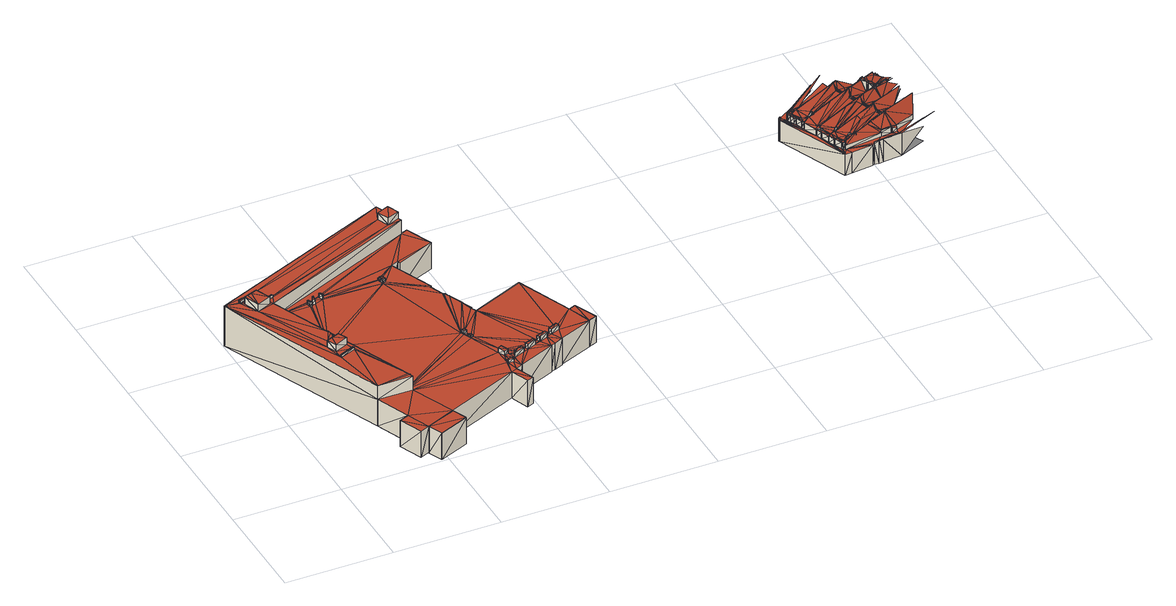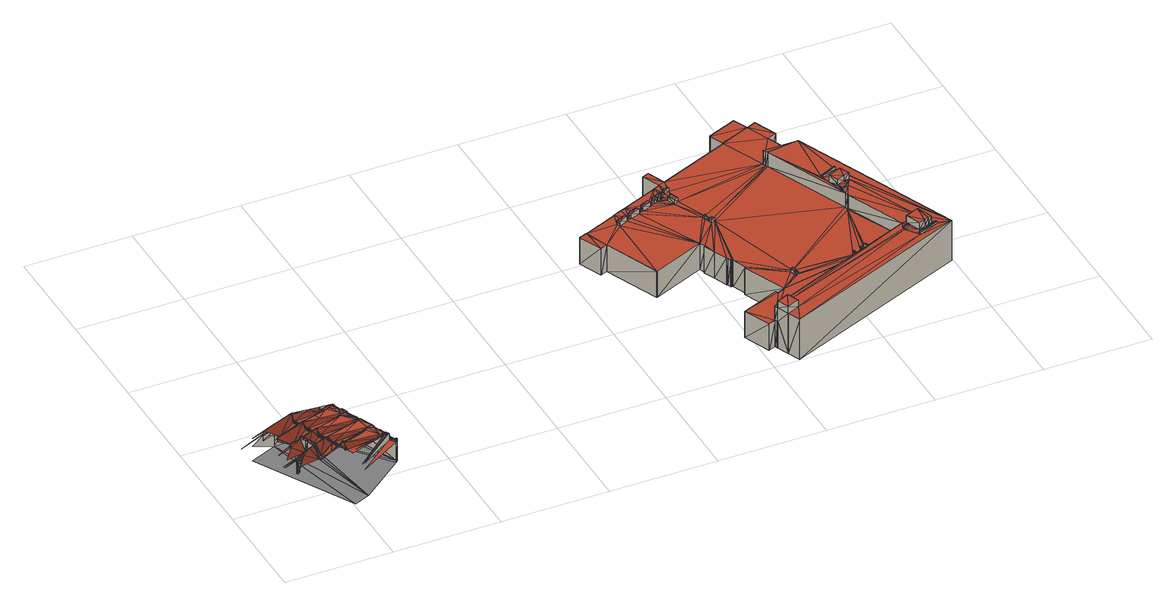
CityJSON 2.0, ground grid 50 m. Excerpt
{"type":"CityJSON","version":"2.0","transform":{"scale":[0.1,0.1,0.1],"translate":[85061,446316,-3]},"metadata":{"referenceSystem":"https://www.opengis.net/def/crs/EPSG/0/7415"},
"CityObjects":{
"building1":{"type":"Building","attributes":{"oorspronkelijk_bouwjaar":1955,"status":"Pand in gebruik","geconstateerd":false,"h_maaiveld":-2.12,"dak_type":"multiple horizontal","pw_datum":"2013-12-01","pw_actueel":"yes","pw_bron":"ahn3","reconstructie_methode":"tudelft3d-geoflow","versie_methode":"v21.03.1","kas_warenhuis":false,"ondergronds_type":"above ground","lod11_replace":false,"reconstruction_skipped":false},"geometry":[{"type":"Solid","lod":"2.2","boundaries":[[[[0,1,2]],[[3,2,4]],[[5,6,7]],[[8,9,10]],[[6,11,7]],[[3,4,12]],[[9,2,3]],[[9,3,13]],[[0,2,9]],[[14,15,10]],[[9,16,10]],[[15,8,10]],[[10,17,14]],[[8,0,9]],[[18,15,19]],[[8,15,18]],[[20,21,22]],[[23,24,5]],[[25,26,27]],[[7,23,5]],[[7,22,23]],[[5,28,6]],[[25,27,29]],[[30,31,32]],[[31,33,32]],[[34,35,36]],[[37,38,27]],[[22,29,20]],[[22,7,29]],[[29,39,20]],[[27,38,39]],[[29,27,39]],[[38,31,18]],[[39,38,18]],[[32,40,41]],[[32,41,36]],[[34,36,42]],[[35,32,36]],[[30,32,35]],[[18,31,30]],[[18,30,43]],[[43,44,45]],[[18,43,46]],[[47,46,48]],[[49,50,51]],[[52,50,49]],[[43,30,44]],[[50,46,53]],[[50,53,54]],[[55,50,56]],[[57,58,55]],[[52,59,60]],[[58,61,62]],[[55,58,51]],[[58,62,51]],[[51,50,55]],[[63,64,48]],[[46,50,52]],[[48,65,47]],[[52,49,66]],[[63,52,60]],[[46,52,63]],[[46,63,48]],[[67,46,47]],[[68,67,69]],[[18,46,67]],[[67,47,69]],[[18,67,8]],[[70,0,71]],[[71,0,8]],[[71,8,72]],[[72,8,67]],[[72,67,73]],[[73,67,68]],[[73,68,74]],[[74,68,69]],[[74,69,75]],[[75,69,47]],[[75,47,76]],[[76,47,65]],[[76,65,77]],[[77,65,48]],[[78,59,79]],[[79,59,52]],[[79,52,80]],[[80,52,66]],[[81,49,82]],[[82,49,51]],[[83,62,84]],[[84,62,61]],[[85,56,86]],[[86,56,50]],[[86,50,87]],[[87,50,54]],[[88,40,89]],[[89,40,32]],[[89,32,90]],[[90,32,33]],[[91,5,92]],[[92,5,24]],[[93,19,94]],[[94,19,15]],[[94,15,95]],[[95,15,14]],[[95,14,96]],[[96,14,17]],[[96,17,97]],[[97,17,10]],[[97,10,98]],[[98,10,16]],[[98,16,99]],[[99,16,9]],[[99,9,100]],[[100,9,13]],[[100,13,101]],[[101,13,3]],[[101,3,102]],[[102,3,12]],[[102,12,103]],[[103,12,4]],[[103,4,104]],[[104,4,2]],[[104,2,105]],[[105,2,1]],[[105,1,70]],[[70,1,0]],[[106,107,108]],[[109,106,108]],[[80,66,81]],[[81,66,49]],[[82,51,83]],[[83,51,62]],[[110,58,111]],[[111,58,57]],[[112,113,114]],[[115,112,114]],[[116,7,117]],[[117,7,11]],[[118,18,19]],[[93,118,19]],[[119,21,120]],[[120,21,20]],[[121,6,122]],[[122,6,28]],[[123,29,116]],[[116,29,7]],[[124,125,126]],[[127,124,126]],[[128,129,130]],[[130,129,131]],[[131,129,132]],[[133,60,78]],[[78,60,59]],[[134,135,136]],[[136,135,137]],[[138,139,140]],[[141,138,140]],[[109,108,135]],[[134,109,135]],[[142,45,143]],[[143,45,44]],[[144,145,146]],[[146,145,147]],[[146,147,148]],[[148,147,149]],[[150,151,152]],[[152,151,153]],[[154,155,112]],[[112,155,113]],[[156,157,154]],[[158,156,154]],[[154,157,155]],[[159,160,161]],[[161,160,162]],[[163,164,165]],[[166,163,165]],[[120,20,167]],[[167,20,39]],[[168,22,119]],[[119,22,21]],[[92,24,169]],[[169,24,23]],[[170,171,172]],[[22,169,23]],[[168,171,169]],[[172,171,168]],[[168,169,22]],[[173,174,171]],[[171,174,169]],[[175,176,157]],[[156,175,157]],[[177,63,133]],[[133,63,60]],[[178,64,177]],[[177,64,63]],[[179,180,181]],[[181,180,182]],[[183,184,179]],[[185,183,179]],[[179,184,180]],[[186,187,188]],[[189,186,188]],[[190,191,192]],[[193,190,192]],[[194,195,196]],[[196,195,197]],[[197,195,198]],[[199,200,201]],[[202,199,201]],[[203,204,205]],[[206,203,205]],[[148,149,207]],[[207,149,208]],[[207,208,209]],[[210,207,209]],[[172,168,211]],[[212,172,211]],[[213,214,170]],[[170,214,171]],[[212,211,214]],[[213,212,214]],[[215,216,217]],[[217,216,218]],[[206,205,219]],[[220,206,219]],[[221,222,203]],[[203,222,204]],[[87,54,223]],[[223,54,53]],[[167,39,118]],[[224,167,118]],[[118,39,18]],[[141,140,186]],[[186,140,187]],[[225,226,144]],[[144,226,145]],[[84,61,110]],[[110,61,58]],[[227,43,142]],[[142,43,45]],[[122,28,91]],[[91,28,5]],[[117,11,121]],[[121,11,6]],[[228,229,230]],[[231,228,230]],[[231,230,232]],[[232,230,233]],[[234,46,227]],[[227,46,43]],[[223,53,234]],[[234,53,46]],[[235,236,237]],[[238,235,237]],[[115,114,239]],[[240,115,239]],[[158,154,195]],[[194,158,195]],[[240,239,198]],[[195,240,198]],[[152,153,173]],[[173,153,174]],[[241,242,243]],[[243,242,244]],[[224,118,245]],[[245,118,246]],[[245,246,247]],[[247,246,248]],[[232,233,249]],[[249,233,250]],[[127,126,132]],[[129,127,132]],[[185,179,251]],[[251,179,252]],[[253,254,255]],[[256,253,255]],[[257,55,85]],[[85,55,56]],[[111,57,257]],[[257,57,55]],[[77,48,178]],[[178,48,64]],[[258,259,260]],[[260,259,261]],[[262,263,264]],[[264,263,265]],[[143,44,266]],[[266,44,30]],[[267,31,268]],[[268,31,38]],[[90,33,267]],[[267,33,31]],[[269,41,88]],[[88,41,40]],[[217,218,241]],[[241,218,242]],[[243,244,270]],[[270,244,271]],[[272,273,216]],[[215,272,216]],[[274,275,272]],[[272,275,273]],[[270,271,275]],[[274,270,275]],[[276,34,277]],[[277,34,42]],[[161,162,278]],[[278,162,279]],[[277,42,280]],[[280,42,36]],[[238,237,281]],[[281,237,282]],[[283,284,285]],[[286,283,285]],[[281,282,283]],[[283,282,284]],[[287,288,289]],[[289,288,290]],[[291,292,293]],[[293,292,294]],[[260,261,295]],[[295,261,296]],[[297,298,259]],[[258,297,259]],[[295,296,297]],[[297,296,298]],[[299,37,300]],[[300,37,27]],[[268,38,299]],[[299,38,37]],[[300,27,301]],[[301,27,26]],[[301,26,302]],[[302,26,25]],[[302,25,123]],[[123,25,29]],[[303,304,150]],[[150,304,151]],[[256,255,305]],[[306,256,305]],[[306,305,307]],[[307,305,308]],[[307,308,253]],[[253,308,254]],[[220,219,221]],[[221,219,222]],[[210,209,226]],[[225,210,226]],[[309,310,311]],[[311,310,312]],[[313,314,315]],[[315,314,316]],[[311,312,314]],[[313,311,314]],[[317,318,199]],[[199,318,200]],[[319,320,163]],[[163,320,164]],[[278,279,287]],[[287,279,288]],[[289,290,160]],[[159,289,160]],[[196,197,176]],[[175,196,176]],[[321,322,319]],[[319,322,320]],[[166,165,322]],[[321,166,322]],[[266,30,323]],[[323,30,35]],[[323,35,276]],[[276,35,34]],[[293,294,324]],[[324,294,325]],[[324,325,303]],[[303,325,304]],[[286,285,236]],[[235,286,236]],[[280,36,269]],[[269,36,41]],[[247,248,291]],[[291,248,292]],[[315,316,309]],[[309,316,310]],[[249,250,229]],[[228,249,229]],[[264,265,326]],[[327,264,326]],[[328,329,262]],[[262,329,263]],[[327,326,329]],[[328,327,329]],[[181,182,124]],[[124,182,125]],[[251,252,129]],[[128,251,129]],[[330,331,318]],[[317,330,318]],[[332,333,331]],[[330,332,331]],[[334,335,333]],[[332,334,333]],[[336,337,335]],[[334,336,335]],[[338,339,336]],[[336,339,337]],[[202,201,339]],[[338,202,339]],[[189,188,139]],[[138,189,139]],[[136,137,340]],[[340,137,341]],[[340,341,342]],[[342,341,343]],[[342,343,107]],[[106,342,107]],[[130,131,344]],[[345,130,344]],[[345,344,183]],[[183,344,184]],[[193,192,346]],[[347,193,346]],[[347,346,348]],[[348,346,349]],[[348,349,190]],[[190,349,191]],[[241,243,217]],[[274,243,270]],[[274,217,243]],[[272,215,274]],[[215,217,274]],[[278,287,289]],[[161,278,159]],[[159,278,289]],[[166,321,319]],[[163,166,319]],[[158,194,156]],[[175,194,196]],[[175,156,194]],[[207,210,148]],[[148,210,146]],[[146,210,225]],[[146,225,144]],[[212,213,172]],[[172,213,170]],[[220,221,203]],[[206,220,203]],[[240,195,154]],[[115,240,112]],[[112,240,154]],[[281,283,286]],[[238,286,235]],[[238,281,286]],[[295,297,258]],[[260,295,258]],[[129,252,127]],[[181,252,179]],[[181,124,252]],[[124,127,252]],[[306,307,256]],[[256,307,253]],[[189,138,186]],[[186,138,141]],[[315,309,313]],[[313,309,311]],[[334,332,317]],[[334,317,199]],[[317,332,330]],[[199,202,338]],[[338,336,334]],[[199,338,334]],[[249,228,232]],[[232,228,231]],[[327,328,264]],[[264,328,262]],[[345,183,130]],[[130,185,251]],[[130,183,185]],[[130,251,128]],[[209,114,150]],[[113,324,114]],[[261,188,187]],[[247,224,245]],[[171,214,173]],[[214,152,173]],[[120,167,188]],[[120,211,168]],[[120,168,119]],[[167,197,209]],[[224,349,346]],[[324,150,114]],[[293,224,247]],[[291,293,247]],[[150,324,303]],[[324,155,157]],[[349,224,293]],[[324,157,293]],[[224,346,167]],[[192,191,176]],[[346,192,167]],[[188,167,139]],[[120,188,211]],[[187,145,261]],[[211,188,261]],[[140,209,208]],[[139,167,140]],[[157,176,191]],[[324,113,155]],[[157,191,349]],[[293,157,349]],[[192,176,197]],[[197,239,114]],[[192,197,167]],[[198,239,197]],[[226,209,152]],[[152,209,150]],[[140,147,187]],[[296,226,298]],[[147,145,187]],[[298,152,259]],[[197,114,209]],[[167,209,140]],[[140,208,149]],[[140,149,147]],[[211,261,214]],[[259,152,214]],[[261,259,214]],[[298,226,152]],[[145,226,296]],[[145,296,261]],[[109,342,106]],[[134,340,109]],[[109,340,342]],[[136,340,134]],[[304,153,151]],[[72,75,233]],[[230,72,233]],[[250,75,77]],[[292,248,246]],[[97,99,71]],[[246,118,94]],[[94,118,93]],[[97,94,95]],[[95,96,97]],[[97,98,99]],[[104,70,99]],[[99,100,101]],[[104,99,101]],[[101,102,103]],[[104,101,103]],[[70,71,99]],[[71,94,97]],[[70,104,105]],[[246,72,230]],[[246,94,71]],[[246,71,72]],[[77,75,76]],[[73,74,72]],[[216,200,218]],[[74,75,72]],[[79,133,78]],[[87,223,86]],[[320,288,79]],[[86,164,81]],[[82,86,81]],[[257,82,110]],[[257,86,82]],[[82,83,110]],[[83,84,110]],[[257,110,111]],[[85,86,257]],[[86,165,164]],[[162,160,275]],[[223,234,165]],[[254,266,255]],[[312,305,314]],[[314,305,292]],[[143,266,227]],[[143,227,142]],[[266,323,255]],[[323,89,255]],[[280,276,277]],[[269,89,280]],[[323,276,280]],[[88,89,269]],[[267,255,89]],[[267,89,90]],[[255,294,305]],[[89,323,280]],[[344,267,268]],[[344,268,300]],[[268,299,300]],[[184,300,302]],[[300,301,302]],[[126,344,132]],[[343,282,237]],[[92,169,91]],[[116,121,174]],[[174,122,91]],[[117,121,116]],[[329,153,304]],[[174,121,122]],[[169,174,91]],[[285,123,236]],[[123,116,174]],[[153,329,326]],[[325,294,255]],[[153,326,265]],[[153,265,108]],[[263,304,341]],[[304,263,329]],[[314,219,205]],[[200,77,218]],[[335,337,204]],[[333,335,331]],[[316,314,205]],[[244,242,271]],[[316,205,273]],[[339,201,337]],[[178,218,77]],[[318,77,200]],[[204,222,318]],[[153,108,107]],[[107,174,153]],[[265,263,135]],[[284,282,344]],[[137,135,263]],[[341,137,263]],[[265,135,108]],[[123,180,184]],[[285,284,125]],[[343,341,282]],[[182,180,123]],[[125,182,123]],[[123,184,302]],[[184,344,300]],[[125,284,126]],[[344,304,325]],[[132,344,131]],[[285,125,123]],[[174,236,123]],[[126,284,344]],[[282,341,304]],[[344,282,304]],[[237,236,107]],[[343,237,107]],[[236,174,107]],[[201,216,205]],[[246,230,219]],[[229,250,318]],[[331,204,318]],[[250,77,318]],[[233,75,250]],[[322,234,290]],[[201,200,216]],[[279,242,177]],[[242,218,177]],[[218,178,177]],[[160,316,273]],[[133,288,177]],[[310,316,234]],[[162,275,271]],[[266,254,227]],[[222,229,318]],[[201,205,337]],[[292,246,219]],[[308,305,312]],[[234,254,310]],[[308,312,310]],[[344,255,267]],[[305,294,292]],[[234,227,254]],[[325,255,344]],[[310,254,308]],[[234,316,160]],[[234,322,165]],[[164,320,79]],[[223,165,86]],[[164,79,80]],[[81,164,80]],[[162,271,242]],[[322,290,288]],[[160,273,275]],[[234,160,290]],[[177,288,279]],[[288,133,79]],[[322,288,320]],[[242,279,162]],[[204,331,335]],[[230,229,222]],[[205,204,337]],[[230,222,219]],[[292,219,314]],[[273,205,216]],[[347,348,193]],[[193,348,190]]]],"semantics":{"surfaces":[{"type":"GroundSurface"},{"type":"WallSurface"},{"type":"RoofSurface"}],"values":[[0,0,0,0,0,0,0,0,0,0,0,0,0,0,0,0,0,0,0,0,0,0,0,0,0,0,0,0,0,0,0,0,0,0,0,0,0,0,0,0,0,0,0,0,0,0,0,0,0,0,0,0,0,0,0,0,0,0,0,0,0,0,0,0,0,0,0,0,1,1,1,1,1,1,1,1,1,1,1,1,1,1,1,1,1,1,1,1,1,1,1,1,1,1,1,1,1,1,1,1,1,1,1,1,1,1,1,1,1,1,1,1,1,1,1,1,1,1,1,1,1,1,1,1,1,1,1,1,1,1,1,1,1,1,1,1,1,1,1,1,1,1,1,1,1,1,1,1,1,1,1,1,1,1,1,1,1,1,1,1,1,1,1,1,1,1,1,1,1,1,1,1,1,1,1,1,1,1,1,1,1,1,1,1,1,1,1,1,1,1,1,1,1,1,1,1,1,1,1,1,1,1,1,1,1,1,1,1,1,1,1,1,1,1,1,1,1,1,1,1,1,1,1,1,1,1,1,1,1,1,1,1,1,1,1,1,1,1,1,1,1,1,1,1,1,1,1,1,1,1,1,1,1,1,1,1,1,1,1,1,1,1,1,1,1,1,1,1,1,1,1,1,1,1,1,1,1,1,1,1,1,1,1,1,1,1,1,1,1,1,1,1,1,1,1,1,1,1,1,1,1,1,1,1,1,1,1,1,1,1,1,1,1,1,1,1,1,1,1,1,1,1,1,1,1,1,1,1,1,1,1,1,1,1,1,1,1,1,1,1,1,1,1,1,1,1,1,1,1,1,1,1,1,1,1,1,1,1,1,1,1,1,1,1,1,1,1,1,1,1,1,1,1,1,1,1,1,1,1,1,1,1,1,1,1,1,1,1,1,1,1,1,1,1,1,1,1,1,1,1,1,1,1,1,1,1,1,1,1,1,1,1,1,1,1,1,1,1,1,1,1,1,1,1,1,1,2,2,2,2,2,2,2,2,2,2,2,2,2,2,2,2,2,2,2,2,2,2,2,2,2,2,2,2,2,2,2,2,2,2,2,2,2,2,2,2,2,2,2,2,2,2,2,2,2,2,2,2,2,2,2,2,2,2,2,2,2,2,2,2,2,2,2,2,2,2,2,2,2,2,2,2,2,2,2,2,2,2,2,2,2,2,2,2,2,2,2,2,2,2,2,2,2,2,2,2,2,2,2,2,2,2,2,2,2,2,2,2,2,2,2,2,2,2,2,2,2,2,2,2,2,2,2,2,2,2,2,2,2,2,2,2,2,2,2,2,2,2,2,2,2,2,2,2,2,2,2,2,2,2,2,2,2,2,2,2,2,2,2,2,2,2,2,2,2,2,2,2,2,2,2,2,2,2,2,2,2,2,2,2,2,2,2,2,2,2,2,2,2,2,2,2,2,2,2,2,2,2,2,2,2,2,2,2,2,2,2,2,2,2,2,2,2,2,2,2,2,2,2,2,2,2,2,2,2,2,2,2,2,2,2,2,2,2,2,2,2,2,2,2,2,2,2,2,2,2,2,2,2,2,2,2,2,2,2,2,2,2,2,2,2,2,2,2,2,2]]}}]},
"building2":{"type":"Building","attributes":{"oorspronkelijk_bouwjaar":1966,"status":"Pand in gebruik","geconstateerd":false,"h_maaiveld":-0.919,"dak_type":"slanted","pw_datum":"2013-12-01","pw_actueel":"yes","pw_bron":"ahn3","reconstructie_methode":"tudelft3d-geoflow","versie_methode":"v21.03.1","kas_warenhuis":false,"ondergronds_type":"above ground","lod11_replace":false,"reconstruction_skipped":false},"geometry":[{"type":"MultiSurface","lod":"2.2","boundaries":[[[350,351,352]],[[350,352,353]],[[354,351,350]],[[351,355,352]],[[353,352,356]],[[354,357,351]],[[354,350,358]],[[352,355,356]],[[359,355,351]],[[357,359,351]],[[357,354,358]],[[359,357,355]],[[357,358,355]],[[358,350,360]],[[350,353,361]],[[358,360,355]],[[360,350,362]],[[362,350,363]],[[363,350,364]],[[365,364,350]],[[366,365,350]],[[367,366,350]],[[368,367,350]],[[369,360,362]],[[370,369,362]],[[361,353,371]],[[372,370,362]],[[363,372,362]],[[373,370,372]],[[361,368,350]],[[372,363,374]],[[369,370,375]],[[374,363,364]],[[370,373,376]],[[374,364,377]],[[377,364,365]],[[377,378,374]],[[377,365,379]],[[373,372,380]],[[376,375,370]],[[378,377,379]],[[372,374,380]],[[375,381,369]],[[365,382,379]],[[378,379,383]],[[366,382,365]],[[380,374,378]],[[376,373,384]],[[385,386,367]],[[367,386,366]],[[387,366,388]],[[388,386,385]],[[387,383,366]],[[388,366,386]],[[383,379,382]],[[387,388,389]],[[389,383,387]],[[366,383,382]],[[384,373,380]],[[376,381,375]],[[390,385,367]],[[391,381,376]],[[388,392,389]],[[371,353,393]],[[394,378,383]],[[389,395,383]],[[396,391,376]],[[390,367,368]],[[397,385,390]],[[394,380,378]],[[381,391,396]],[[398,376,384]],[[392,395,389]],[[398,396,376]],[[395,394,383]],[[384,380,399]],[[400,368,361]],[[390,368,401]],[[401,368,402]],[[400,402,368]],[[392,394,395]],[[401,402,403]],[[399,380,394]],[[398,404,396]],[[403,402,400]],[[399,394,392]],[[405,400,361]],[[403,406,401]],[[407,398,384]],[[408,385,397]],[[403,400,406]],[[406,400,409]],[[404,398,407]],[[405,409,400]],[[361,410,405]],[[411,388,385]],[[397,390,412]],[[390,401,412]],[[406,409,413]],[[414,407,384]],[[412,401,406]],[[409,405,415]],[[413,409,415]],[[416,413,405]],[[411,392,388]],[[361,417,410]],[[416,405,418]],[[419,413,416]],[[405,413,415]],[[416,418,419]],[[420,414,384]],[[418,405,410]],[[421,384,399]],[[361,371,422]],[[423,397,412]],[[424,417,361]],[[392,425,399]],[[426,418,410]],[[414,427,407]],[[428,406,413]],[[423,429,397]],[[426,410,430]],[[431,418,426]],[[429,408,397]],[[427,432,407]],[[411,385,408]],[[384,421,420]],[[417,430,410]],[[419,428,413]],[[428,412,406]],[[418,433,419]],[[434,424,361]],[[426,430,435]],[[414,436,427]],[[414,420,437]],[[437,436,414]],[[427,436,438]],[[431,433,418]],[[420,439,436]],[[437,420,436]],[[435,430,417]],[[427,438,432]],[[438,436,432]],[[440,435,441]],[[424,435,417]],[[431,426,442]],[[423,412,428]],[[441,435,424]],[[433,428,419]],[[426,435,442]],[[439,420,421]],[[436,439,421]],[[434,361,422]],[[425,421,399]],[[392,411,425]],[[433,423,428]],[[436,421,432]],[[441,443,440]],[[444,433,431]],[[445,441,424]],[[423,446,429]],[[440,447,435]],[[407,448,404]],[[429,449,408]],[[444,431,442]],[[422,371,393]],[[450,429,446]],[[429,450,449]],[[445,424,451]],[[443,441,445]],[[451,424,434]],[[443,452,440]],[[449,453,408]],[[435,447,442]],[[408,453,454]],[[446,455,450]],[[449,450,453]],[[453,450,455]],[[356,456,353]],[[452,447,440]],[[445,451,457]],[[457,451,434]],[[458,408,454]],[[443,445,459]],[[459,445,457]],[[407,432,448]],[[460,423,433]],[[461,443,459]],[[444,442,447]],[[461,462,443]],[[455,446,454]],[[454,453,455]],[[459,457,462]],[[452,444,447]],[[462,452,443]],[[461,459,462]],[[446,458,454]],[[463,425,411]],[[464,433,444]],[[465,432,421]],[[466,452,462]],[[467,468,462]],[[462,468,466]],[[469,393,470]],[[423,471,446]],[[452,466,472]],[[422,393,469]],[[464,473,433]],[[466,468,472]],[[473,460,433]],[[474,444,452]],[[425,475,421]],[[476,423,460]],[[432,465,477]],[[478,432,477]],[[425,463,479]],[[480,408,458]],[[481,432,478]],[[474,452,472]],[[464,444,474]],[[463,411,482]],[[483,473,464]],[[446,484,458]],[[448,432,481]],[[485,483,464]],[[473,483,460]],[[460,483,485]],[[486,423,476]],[[471,423,486]],[[393,353,456]],[[487,475,425]],[[488,474,472]],[[489,485,464]],[[490,478,477]],[[487,425,479]],[[491,460,485]],[[462,457,492]],[[478,490,481]],[[463,482,479]],[[492,467,462]],[[411,493,482]],[[355,360,494]],[[467,495,468]],[[496,476,460]],[[484,497,458]],[[495,472,468]],[[476,498,486]],[[497,480,458]],[[491,485,489]],[[496,460,491]],[[499,471,486]],[[500,464,474]],[[369,501,360]],[[476,496,498]],[[487,502,475]],[[498,491,486]],[[502,503,475]],[[499,486,491]],[[489,464,504]],[[487,479,503]],[[502,487,503]],[[503,479,505]],[[505,479,506]],[[503,505,507]],[[507,505,506]],[[496,491,498]],[[482,506,479]],[[507,506,482]],[[488,472,495]],[[474,488,508]],[[369,381,501]],[[509,434,422]],[[493,510,482]],[[469,470,509]],[[470,393,511]],[[422,469,509]],[[512,411,408]],[[513,497,484]],[[491,489,504]],[[497,513,480]],[[500,474,508]],[[396,514,381]],[[492,495,467]],[[396,404,514]],[[495,508,488]],[[515,500,508]],[[512,493,411]],[[457,434,516]],[[515,508,495]],[[446,471,517]],[[517,484,446]],[[518,519,515]],[[518,515,495]],[[448,520,404]],[[504,464,521]],[[521,464,500]],[[518,522,519]],[[523,518,495]],[[465,421,524]],[[492,525,495]],[[509,470,511]],[[526,434,509]],[[523,522,518]],[[524,421,475]],[[527,523,495]],[[511,393,456]],[[528,527,495]],[[525,528,495]],[[465,529,477]],[[477,529,490]],[[500,515,530]],[[457,516,492]],[[522,523,527]],[[531,434,526]],[[490,529,481]],[[528,525,527]],[[481,529,448]],[[471,499,532]],[[530,515,519]],[[356,533,456]],[[534,408,480]],[[532,499,491]],[[475,503,535]],[[503,507,535]],[[482,536,507]],[[510,536,482]],[[525,492,537]],[[493,538,510]],[[484,539,513]],[[513,539,480]],[[491,504,540]],[[531,541,434]],[[527,542,522]],[[527,525,542]],[[530,521,500]],[[509,511,526]],[[526,511,456]],[[534,512,408]],[[516,434,541]],[[525,537,542]],[[543,531,526]],[[522,544,519]],[[493,512,538]],[[517,471,532]],[[543,526,545]],[[546,526,456]],[[516,537,492]],[[547,531,543]],[[545,547,543]],[[545,526,546]],[[539,484,517]],[[504,521,548]],[[465,524,529]],[[529,549,448]],[[545,546,550]],[[551,542,537]],[[552,545,550]],[[544,530,519]],[[553,524,475]],[[554,547,545]],[[475,535,553]],[[535,507,536]],[[550,546,555]],[[554,545,552]],[[552,550,556]],[[538,536,510]],[[532,491,557]],[[533,546,456]],[[558,551,537]],[[522,542,559]],[[560,552,556]],[[550,555,556]],[[560,554,552]],[[539,561,480]],[[557,491,540]],[[534,480,561]],[[560,556,555]],[[554,560,555]],[[540,504,548]],[[516,562,537]],[[562,558,537]],[[533,555,546]],[[521,530,563]],[[547,564,531]],[[551,565,542]],[[516,566,562]],[[559,544,522]],[[567,558,562]],[[554,568,547]],[[569,551,558]],[[541,531,564]],[[570,538,512]],[[517,532,571]],[[554,555,572]],[[534,570,512]],[[566,516,573]],[[574,516,541]],[[539,517,571]],[[573,562,566]],[[567,562,573]],[[530,544,563]],[[558,567,575]],[[521,576,548]],[[577,521,563]],[[578,565,551]],[[578,551,579]],[[579,551,569]],[[524,580,529]],[[576,521,577]],[[581,529,580]],[[542,565,559]],[[553,582,524]],[[583,581,580]],[[580,524,584]],[[572,555,533]],[[585,586,535]],[[585,535,538]],[[538,535,536]],[[553,535,586]],[[587,586,585]],[[585,588,587]],[[588,585,538]],[[583,580,589]],[[586,590,553]],[[587,588,591]],[[588,538,592]],[[582,593,524]],[[587,594,586]],[[591,588,592]],[[587,591,594]],[[582,553,593]],[[593,584,524]],[[594,590,586]],[[568,564,547]],[[573,516,574]],[[595,574,541]],[[596,532,557]],[[597,561,539]],[[569,558,575]],[[597,598,561]],[[591,592,599]],[[575,567,573]],[[600,571,532]],[[596,600,532]],[[590,593,553]],[[594,591,599]],[[601,597,539]],[[594,602,590]],[[603,598,597]],[[599,592,602]],[[570,592,538]],[[599,602,594]],[[601,604,597]],[[597,604,603]],[[601,539,605]],[[606,601,605]],[[603,607,598]],[[534,561,598]],[[570,602,592]],[[539,571,605]],[[601,606,604]],[[595,541,564]],[[604,607,603]],[[608,557,609]],[[548,557,540]],[[607,610,598]],[[608,611,557]],[[609,557,548]],[[611,596,557]],[[612,611,608]],[[534,598,610]],[[600,613,571]],[[554,614,568]],[[604,615,607]],[[613,600,596]],[[606,605,616]],[[607,615,610]],[[617,608,609]],[[618,605,571]],[[606,616,604]],[[617,612,608]],[[614,554,572]],[[604,616,615]],[[609,548,619]],[[618,610,615]],[[620,596,611]],[[616,605,618]],[[570,621,602]],[[612,622,611]],[[617,609,619]],[[616,618,615]],[[565,578,579]],[[617,622,612]],[[569,623,579]],[[622,620,611]],[[602,624,590]],[[576,619,548]],[[625,570,534]],[[623,569,626]],[[627,544,628]],[[573,574,595]],[[534,621,625]],[[621,570,625]],[[627,629,544]],[[626,569,575]],[[630,573,595]],[[617,619,631]],[[628,544,559]],[[563,544,629]],[[632,573,630]],[[575,573,632]],[[593,590,624]],[[631,622,617]],[[628,633,627]],[[634,577,563]],[[602,621,635]],[[571,613,636]],[[626,575,632]],[[637,630,595]],[[613,596,636]],[[622,631,620]],[[633,629,627]],[[630,637,632]],[[579,638,565]],[[623,638,579]],[[534,610,639]],[[619,576,640]],[[565,641,559]],[[631,619,640]],[[577,634,576]],[[620,631,640]],[[632,637,642]],[[636,618,571]],[[637,595,643]],[[644,634,563]],[[628,559,641]],[[620,636,596]],[[644,563,629]],[[645,633,628]],[[642,637,643]],[[534,639,621]],[[633,646,629]],[[641,565,638]],[[645,628,641]],[[646,644,629]],[[645,647,633]],[[647,646,633]],[[645,641,647]],[[646,638,644]],[[647,641,638]],[[647,638,646]],[[639,635,621]],[[643,595,564]],[[648,623,626]],[[626,632,648]],[[632,642,648]],[[642,643,649]],[[650,572,533]],[[651,643,564]],[[649,643,651]],[[642,649,648]],[[652,610,618]],[[653,602,635]],[[654,651,564]],[[655,624,602]],[[649,651,654]],[[639,610,656]],[[648,649,654]],[[618,636,652]],[[593,624,657]],[[620,658,636]],[[659,620,640]],[[635,639,660]],[[576,659,640]],[[623,661,638]],[[662,634,644]],[[663,644,638]],[[653,655,602]],[[652,656,610]],[[623,648,664]],[[665,653,635]],[[666,665,635]],[[635,667,666]],[[667,635,660]],[[668,624,655]],[[660,639,656]],[[634,669,576]],[[657,624,668]],[[636,670,652]],[[671,658,620]],[[636,672,670]],[[636,658,672]],[[673,654,564]],[[671,620,659]],[[648,654,673]],[[662,644,674]],[[674,644,663]],[[661,663,638]],[[568,614,675]],[[676,614,572]],[[653,677,668]],[[653,668,655]],[[678,677,653]],[[678,653,665]],[[679,678,665]],[[680,678,679]],[[681,666,667]],[[682,681,667]],[[679,665,683]],[[684,665,666]],[[681,683,666]],[[683,681,682]],[[677,685,668]],[[680,679,683]],[[683,665,684]],[[678,685,677]],[[683,684,666]],[[682,667,686]],[[686,667,660]],[[686,660,656]],[[687,688,652]],[[687,652,689]],[[680,690,678]],[[691,656,652]],[[688,691,652]],[[686,656,688]],[[692,572,650]],[[689,688,687]],[[689,652,693]],[[688,656,691]],[[694,657,668]],[[695,683,682]],[[685,696,668]],[[668,696,694]],[[680,683,690]],[[670,693,652]],[[686,695,682]],[[689,693,670]],[[678,690,685]],[[697,689,670]],[[697,670,672]],[[698,697,672]],[[698,672,699]],[[699,672,658]],[[686,688,700]],[[696,657,694]],[[690,683,701]],[[701,683,695]],[[702,688,689]],[[685,703,696]],[[689,697,704]],[[699,705,698]],[[699,658,705]],[[686,700,695]],[[690,701,685]],[[685,701,703]],[[704,697,698]],[[701,706,703]],[[695,706,701]],[[662,669,634]],[[700,688,702]],[[705,658,707]],[[705,708,698]],[[702,689,704]],[[695,700,706]],[[706,700,709]],[[576,669,659]],[[710,661,623]],[[704,698,708]],[[700,711,709]],[[709,711,712]],[[707,658,671]],[[713,705,707]],[[713,707,714]],[[708,705,713]],[[700,715,711]],[[708,713,704]],[[702,715,700]],[[704,713,716]],[[713,717,716]],[[702,717,715]],[[715,717,718]],[[702,704,719]],[[704,716,719]],[[703,720,696]],[[568,721,564]],[[719,717,702]],[[719,716,717]],[[706,720,703]],[[706,709,722]],[[674,723,662]],[[674,724,723]],[[707,671,725]],[[663,724,674]],[[712,722,709]],[[661,724,663]],[[671,659,726]],[[725,671,727]],[[671,726,727]],[[664,648,673]],[[659,728,726]],[[725,727,728]],[[728,727,726]],[[710,623,664]],[[720,706,722]],[[713,714,729]],[[707,730,714]],[[729,717,713]],[[718,717,731]],[[720,732,696]],[[730,707,725]],[[722,712,733]],[[662,723,734]],[[669,728,659]],[[735,724,661]],[[720,722,736]],[[729,714,737]],[[714,730,737]],[[720,738,739]],[[738,720,736]],[[717,729,731]],[[720,739,732]],[[722,733,736]],[[712,711,740]],[[711,715,740]],[[715,718,741]],[[742,696,732]],[[712,743,733]],[[669,744,728]],[[745,728,744]],[[739,746,747]],[[738,736,739]],[[739,736,746]],[[739,747,732]],[[732,747,746]],[[746,736,733]],[[718,731,748]],[[730,725,749]],[[750,737,751]],[[729,737,752]],[[752,737,750]],[[751,737,730]],[[731,729,752]],[[732,746,753]],[[751,730,750]],[[752,750,731]],[[753,746,733]],[[754,743,712]],[[755,754,712]],[[718,748,756]],[[753,733,757]],[[732,753,758]],[[759,732,758]],[[733,743,757]],[[753,757,760]],[[740,755,712]],[[742,732,759]],[[757,761,760]],[[753,760,762]],[[761,763,760]],[[758,753,764]],[[757,765,761]],[[758,766,759]],[[759,766,767]],[[765,768,761]],[[768,769,761]],[[758,764,766]],[[764,753,762]],[[767,766,770]],[[762,760,763]],[[765,771,768]],[[761,769,763]],[[772,771,765]],[[768,771,769]],[[764,770,766]],[[743,765,757]],[[770,773,767]],[[771,774,769]],[[770,763,775]],[[764,762,770]],[[770,775,776]],[[770,762,763]],[[775,763,776]],[[773,770,776]],[[769,774,763]],[[759,767,777]],[[773,778,767]],[[779,774,771]],[[763,774,776]],[[773,776,774]],[[779,773,774]],[[773,779,778]],[[767,778,780]]],"semantics":{"surfaces":[{"type":"WallSurface"},{"type":"GroundSurface"},{"type":"RoofSurface"}],"values":[0,0,0,0,1,2,0,0,0,2,0,0,0,2,0,2,2,2,2,2,2,2,2,0,0,0,0,0,0,2,0,2,0,2,0,0,2,0,0,0,0,2,2,2,0,2,2,2,0,2,0,0,0,0,0,2,0,0,0,0,0,0,2,1,2,0,2,0,0,2,0,2,0,2,2,0,2,0,0,2,0,0,0,0,0,0,2,2,2,2,0,0,0,2,2,2,0,2,0,2,2,2,0,0,2,2,0,0,0,2,2,0,2,0,0,2,2,0,0,2,2,0,0,2,2,2,2,2,0,2,2,2,0,0,2,0,0,2,0,0,0,2,0,0,0,0,0,0,0,2,0,2,2,2,2,0,2,2,2,0,2,0,2,2,0,0,0,0,0,0,2,2,0,2,2,2,0,0,1,0,0,0,2,0,2,2,2,0,0,2,2,2,2,0,2,0,2,0,2,2,2,0,0,0,2,2,0,2,0,2,2,2,2,2,2,0,2,2,2,2,2,0,2,2,2,0,0,2,2,1,2,0,2,0,0,0,2,0,2,2,2,2,0,2,2,2,0,2,0,0,0,2,0,0,2,2,0,2,2,0,0,0,2,0,0,0,2,0,2,0,2,2,0,0,1,2,2,0,0,0,0,2,0,2,2,0,2,0,2,2,2,0,2,2,2,2,0,2,2,0,0,2,0,2,2,1,2,0,2,2,2,2,0,2,2,0,2,0,2,1,2,2,2,2,2,2,2,0,2,2,2,2,2,2,2,0,0,2,0,2,0,2,2,2,0,0,2,0,2,0,2,2,2,2,0,0,0,2,2,2,2,0,1,2,0,2,2,1,2,2,0,1,2,2,0,2,0,0,2,2,2,1,2,0,0,0,2,0,2,2,2,2,2,0,2,0,0,2,2,2,2,0,2,2,0,2,2,2,2,0,2,0,0,2,1,0,0,0,2,0,2,0,0,2,2,0,2,0,0,2,0,2,0,0,0,2,2,0,2,0,0,2,2,2,2,2,0,0,0,0,2,0,2,2,0,0,0,2,2,2,2,2,2,0,0,0,0,0,2,0,2,0,2,0,0,0,0,2,2,2,2,0,0,0,2,2,0,2,0,0,0,0,2,0,0,2,2,0,0,0,0,2,0,0,0,0,0,0,2,2,2,2,2,2,0,2,2,0,0,2,0,0,0,2,2,2,2,2,0,0,0,2,2,0,2,0,2,2,2,0,2,0,2,0,0,2,2,0,0,0,0,0,2,2,2,2,0,1,2,0,2,2,2,2,2,0,2,0,2,2,2,2,0,2,2,2,2,0,2,2,2,2,2,0,2,2,2,2,2,2,2,2,2,2,0,2,2,2,2,0,0,0,0,0,0,2,0,0,0,2,0,2,0,0,0,2,0,0,0,0,0,0,2,2,0,0,1,2,0,0,2,2,0,0,0,2,2,0,2,0,0,0,0,0,2,0,0,2,2,0,2,2,0,2,0,0,2,0,0,2,2,0,2,2,0,0,2,2,2,0,0,2,0,0,0,0,0,0,0,2,0,0,2,0,2,0,0,0,2,0,0,0,2,0,2,0,2,0,2,0,0,0,0,2,0,0,2,2,2,2,2,2,2,2,2,0,0,2,2,0,2,2,2,0,2,0,2,2,2,2,0,0,0,0,2,0,2,2,0,0,0,0,2,2,2,0,2,2,2,2,2,2,2,2,0,2,2,0,0,2,2,0,0,0,0,2,0,2,2,0,0,2,0,0,0,2,2,0,0,0,0,0,2,0,2,0,2,0,2,0,0,2,2]}}]}
},
"vertices":[
[584,133,9],[610,70,9],[609,69,9],[471,12,9],[610,65,9],[934,1365,9],[1019,1253,9],[836,1193,9],[582,138,9],[443,76,9],[442,78,9],[842,1179,9],[472,8,9],[470,11,9],[355,167,9],[398,185,9],[443,75,9],[399,60,9],[335,341,9],[334,341,9],[882,1493,9],[906,1433,9],[905,1433,9],[928,1378,9],[929,1378,9],[885,975,9],[882,971,9],[880,970,9],[967,1379,9],[801,1178,9],[949,816,9],[906,905,9],[909,900,9],[907,904,9],[924,880,9],[924,877,9],[921,883,9],[881,968,9],[880,968,9],[8,1131,9],[913,902,9],[914,901,9],[923,882,9],[966,762,9],[950,815,9],[972,764,9],[978,735,9],[951,290,9],[981,304,9],[1368,469,9],[1332,579,9],[1372,470,9],[1213,403,9],[1224,838,9],[1225,838,9],[1364,590,9],[1364,592,9],[1365,590,9],[1409,484,9],[1214,400,9],[1173,383,9],[1409,483,9],[1373,468,9],[1151,377,9],[1152,375,9],[981,303,9],[1369,467,9],[921,278,9],[955,193,9],[986,205,9],[584,133,143],[582,138,143],[921,278,143],[955,193,143],[986,205,143],[951,290,143],[981,303,143],[981,304,143],[1214,400,143],[1213,403,143],[1369,467,143],[1368,469,143],[1372,470,143],[1373,468,143],[1409,483,143],[1364,592,143],[1332,579,143],[1225,838,143],[913,902,143],[909,900,143],[907,904,143],[934,1365,143],[929,1378,143],[334,341,143],[398,185,143],[355,167,143],[399,60,143],[442,78,143],[443,75,143],[443,76,143],[470,11,143],[471,12,143],[472,8,143],[610,65,143],[609,69,143],[610,70,143],[400,1096,163],[400,1096,143],[395,1094,143],[395,1094,164],[1409,484,143],[1365,590,143],[317,732,219],[317,732,214],[285,719,214],[285,719,220],[836,1193,143],[842,1179,143],[335,341,143],[906,1433,214],[882,1493,214],[1019,1253,143],[967,1379,143],[801,1178,143],[704,1108,154],[704,1108,143],[704,1106,143],[704,1106,154],[707,1101,162],[707,1101,155],[709,1098,162],[709,1098,143],[707,1101,143],[1173,383,143],[385,1075,165],[385,1075,143],[395,1068,164],[395,1068,143],[71,1124,225],[71,1124,214],[73,1117,214],[73,1117,225],[972,764,143],[950,815,143],[154,1132,248],[154,1132,214],[125,1119,248],[125,1119,214],[106,1114,248],[106,1114,214],[314,780,214],[314,780,143],[199,1057,214],[199,1057,143],[328,705,221],[328,705,214],[347,662,249],[347,662,214],[328,705,248],[1113,437,167],[1113,437,143],[1119,426,167],[1119,426,143],[1229,467,167],[1229,467,143],[1222,482,143],[1222,482,167],[8,1131,214],[905,1433,214],[928,1378,143],[928,1378,248],[928,1378,214],[905,1433,248],[934,1363,214],[934,1363,143],[284,635,248],[284,635,214],[1151,377,143],[1152,375,143],[718,1106,155],[718,1106,143],[714,1113,154],[714,1113,143],[727,1084,162],[727,1084,143],[718,1106,162],[170,1156,223],[170,1156,214],[165,1164,214],[165,1164,223],[356,624,225],[356,624,214],[286,594,214],[286,594,226],[291,691,248],[291,691,221],[265,680,248],[265,680,214],[291,691,214],[1030,386,167],[1030,386,143],[1023,399,143],[1023,399,167],[965,404,165],[965,404,143],[950,440,143],[950,440,165],[89,1107,248],[89,1107,214],[118,1034,214],[118,1034,248],[847,1409,214],[847,1409,248],[870,1354,249],[870,1354,214],[1048,410,167],[1048,410,143],[1054,395,167],[1054,395,143],[931,428,143],[931,428,165],[945,396,165],[945,396,143],[1224,838,143],[335,341,214],[183,1062,249],[183,1062,214],[966,762,143],[956,355,160],[956,355,143],[933,346,143],[933,346,160],[935,341,160],[935,341,143],[978,735,143],[431,1104,164],[431,1104,143],[430,1103,143],[430,1103,164],[284,711,214],[284,711,220],[1095,412,167],[1095,412,143],[1093,415,167],[1093,415,143],[496,341,214],[496,341,143],[489,356,214],[489,356,143],[960,341,159],[960,341,143],[710,1103,162],[710,1103,155],[869,625,159],[869,625,143],[854,619,143],[854,619,159],[1364,590,143],[213,1096,227],[213,1096,214],[210,1104,227],[210,1104,214],[377,1059,164],[377,1059,143],[370,1080,163],[370,1080,143],[949,816,143],[906,905,143],[880,968,143],[914,901,143],[1094,415,167],[1094,415,143],[1089,426,167],[1089,426,143],[1093,416,167],[1093,416,143],[924,880,143],[923,882,143],[1122,423,167],[1122,423,143],[921,883,143],[437,1082,164],[437,1082,143],[444,1089,164],[444,1089,143],[438,1102,143],[438,1102,164],[1162,440,167],[1162,440,143],[1158,452,167],[1158,452,143],[493,358,214],[493,358,143],[486,365,214],[486,365,143],[184,1092,226],[184,1092,214],[185,1086,226],[185,1086,214],[881,968,143],[880,970,143],[882,971,143],[885,975,143],[319,783,214],[319,783,143],[860,604,143],[860,604,160],[872,607,159],[872,607,143],[883,588,152],[883,588,143],[871,591,152],[871,591,143],[875,569,153],[875,569,143],[887,573,152],[887,573,143],[979,365,167],[979,365,143],[1188,450,167],[1188,450,143],[1181,461,168],[1181,461,143],[924,877,143],[321,764,214],[321,764,143],[365,1078,143],[365,1078,164],[370,1060,165],[370,1060,143],[985,387,167],[985,387,143],[990,383,167],[990,383,143],[1003,390,167],[1003,390,143],[1010,394,167],[1010,394,143],[1010,393,167],[1010,393,143],[396,1068,164],[396,1068,143],[401,1096,163],[401,1096,143],[714,1078,143],[714,1078,162],[287,586,214],[287,586,226],[359,618,225],[359,618,214],
[2710,1429,127],[2708,1434,136],[2708,1434,21],[2710,1429,21],[2710,1429,136],[2717,1442,127],[2717,1442,21],[2719,1436,136],[2719,1436,127],[2717,1442,136],[2738,1419,127],[2850,1092,127],[2740,1413,127],[2746,1402,127],[2753,1384,127],[2757,1374,127],[2770,1344,127],[2774,1328,127],[2800,1269,127],[2738,1419,160],[2740,1413,160],[2850,1092,21],[2746,1402,157],[2746,1402,160],[2753,1384,157],[2748,1418,160],[2748,1418,162],[2757,1374,157],[2759,1374,157],[2759,1374,127],[2757,1405,157],[2751,1422,160],[2771,1345,127],[2771,1345,157],[2757,1405,163],[2774,1328,160],[2774,1332,127],[2770,1344,160],[2774,1332,160],[2771,1345,161],[2800,1269,157],[2751,1422,163],[2776,1349,162],[2884,1095,21],[2777,1356,157],[2776,1349,157],[2754,1421,164],[2800,1269,160],[2757,1421,164],[2777,1356,163],[2811,1240,127],[2801,1265,157],[2801,1265,127],[2811,1240,157],[2757,1421,168],[2826,1202,127],[2812,1240,157],[2761,1420,165],[2813,1281,164],[2812,1240,127],[2838,1173,127],[2805,1347,168],[2816,1263,157],[2828,1202,157],[2768,1419,167],[2828,1202,127],[2826,1202,160],[2854,1140,127],[2838,1173,160],[2828,1202,160],[2769,1418,167],[2780,1416,169],[2884,1095,127],[2816,1263,163],[2859,1128,127],[2802,1353,168],[2840,1173,157],[2768,1419,158],[2840,1205,157],[2817,1276,164],[2840,1173,127],[2840,1173,160],[2771,1420,158],[2840,1205,163],[2868,1123,127],[2854,1140,157],[2769,1419,158],[2769,1419,167],[2769,1419,157],[2769,1418,158],[2854,1140,160],[2859,1128,160],[2854,1172,157],[2866,1128,162],[2854,1172,163],[2866,1128,159],[2823,1276,166],[2865,1144,157],[2801,1436,163],[2822,1281,166],[2817,1276,162],[2866,1128,127],[2865,1144,163],[2822,1281,158],[2824,1282,157],[2822,1281,157],[2991,1109,21],[2868,1123,149],[2825,1282,157],[2868,1129,159],[2857,1215,168],[2868,1129,162],[2870,1131,163],[2802,1353,157],[2858,1209,167],[2799,1428,162],[2873,1135,164],[2873,1135,168],[2873,1135,165],[2884,1094,127],[2884,1094,21],[2869,1229,171],[2875,1138,165],[2856,1214,167],[2888,1155,169],[2824,1373,175],[2867,1227,171],[2799,1429,162],[2800,1432,158],[2829,1367,153],[2861,1301,163],[2801,1435,163],[2835,1363,163],[2856,1214,159],[2857,1292,162],[2857,1215,157],[2868,1229,171],[2829,1367,175],[2888,1155,165],[2876,1226,154],[2800,1432,162],[2876,1226,161],[2929,1149,182],[2835,1362,164],[2917,1563,127],[2929,1149,167],[2876,1226,173],[2859,1296,157],[2867,1227,170],[2869,1229,172],[2907,1166,174],[2917,1563,159],[2830,1368,176],[2830,1368,164],[2887,1224,163],[2830,1368,152],[2830,1367,153],[2830,1367,163],[2907,1166,166],[2983,1105,127],[2835,1362,163],[2983,1105,21],[2921,1377,197],[2859,1296,163],[2930,1564,159],[2917,1165,166],[3041,1143,148],[2961,1311,199],[2920,1165,166],[2920,1165,164],[2944,1531,219],[2973,1239,195],[2939,1163,166],[2939,1163,167],[2965,1463,214],[2941,1163,168],[2991,1109,127],[2940,1163,167],[2941,1163,167],[2961,1479,187],[2977,1208,193],[3003,1114,127],[3007,1311,209],[2921,1605,21],[3013,1399,219],[2975,1443,188],[2975,1443,187],[2987,1164,196],[2989,1410,188],[3017,1342,187],[3032,1307,187],[3041,1143,127],[3001,1170,195],[2991,1109,136],[3060,1238,187],[3013,1110,136],[3013,1110,21],[3003,1114,136],[3045,1274,187],[2948,1512,188],[3015,1108,21],[3001,1170,203],[3015,1108,136],[2971,1459,215],[3033,1112,136],[3033,1112,21],[3034,1110,21],[3032,1307,188],[3041,1150,159],[3074,1206,187],[3034,1110,136],[3004,1375,187],[3041,1149,158],[3057,1255,215],[3118,1125,127],[3075,1189,213],[3041,1143,158],[3041,1150,158],[3118,1125,136],[3076,1186,215],[3013,1400,219],[3028,1328,216],[3123,1120,21],[3088,1149,159],[3088,1149,127],[3089,1155,159],[3059,1261,216],[3058,1258,216],[3075,1189,221],[3075,1187,217],[2965,1480,188],[2961,1479,193],[2971,1459,224],[2965,1480,192],[2970,1483,187],[2975,1443,192],[2979,1445,188],[2979,1445,192],[2989,1410,192],[2970,1483,192],[2984,1447,187],[2993,1412,192],[2993,1412,188],[2988,1469,220],[2984,1447,192],[3091,1148,127],[3030,1324,216],[3004,1375,193],[3008,1377,188],[2998,1414,192],[3029,1326,216],[3017,1342,193],[2998,1414,187],[3008,1377,192],[3014,1375,192],[3021,1343,188],[3021,1343,192],[3014,1379,192],[3032,1307,193],[3045,1274,193],[3014,1379,187],[3036,1309,188],[3036,1309,192],[3029,1326,220],[3123,1120,136],[3014,1375,187],[3029,1348,192],[3050,1275,192],[3029,1348,186],[3050,1275,188],[3041,1310,187],[3016,1401,219],[3041,1310,192],[3076,1186,220],[3020,1456,179],[3013,1400,220],[3089,1155,165],[3060,1238,193],[3074,1206,193],[3065,1241,188],[3091,1148,159],[3055,1278,192],[3090,1152,159],[3065,1241,192],[3058,1258,220],[3027,1404,222],[3051,1335,220],[3091,1148,151],[3082,1209,188],[3027,1404,217],[3055,1278,187],[3079,1207,188],[3095,1150,151],[3095,1150,127],[3070,1242,187],[3079,1207,192],[3070,1242,192],[3082,1209,192],[3118,1159,152],[3116,1152,142],[2996,1636,21],[3116,1152,127],[3098,1388,169],[3072,1457,169],[3118,1159,127],[3072,1457,168],[3095,1401,168],[3077,1472,166],[3112,1358,215],[3136,1325,166],[3084,1428,219],[3157,1253,168],[3153,1264,168],[3157,1254,168],[3211,1198,152],[3083,1430,217],[3084,1429,220],[3084,1428,220],[3071,1459,168],[3208,1321,219],[3110,1365,212],[3133,1335,166],[3111,1360,220],[3211,1198,127],[3153,1263,168],[3249,1174,137],[3249,1174,94],[3071,1459,177],[3072,1457,180],[3083,1430,230],[3084,1431,230],[3084,1429,226],[3084,1428,226],[3084,1431,226],[3084,1431,217],[3081,1463,176],[3095,1401,226],[3098,1388,226],[3099,1392,226],[3100,1389,226],[3093,1435,230],[3099,1392,168],[3249,1174,21],[3100,1389,168],[3081,1463,165],[3094,1433,226],[3081,1463,166],[3110,1365,226],[3111,1360,226],[3112,1358,226],[3106,1404,226],[3093,1435,226],[3110,1395,226],[3093,1435,217],[3119,1366,226],[3119,1360,226],[3094,1433,220],[3119,1360,214],[3119,1361,226],[3094,1433,219],[3236,1252,220],[3106,1404,166],[3106,1404,165],[3119,1361,223],[3119,1361,216],[3110,1395,166],[3119,1366,216],[3122,1367,216],[3110,1395,165],[3122,1367,226],[3115,1442,220],[3317,1209,127],[3115,1442,219],[3153,1263,166],[3157,1254,166],[3135,1336,166],[3139,1326,165],[3135,1336,165],[3139,1326,166],[3179,1386,223],[3181,1382,208],[3177,1395,208],[3150,1464,207],[3154,1451,208],[3211,1314,208],[3236,1261,206],[3150,1457,219],[3179,1386,216],[3150,1457,220],[3149,1458,217],[3235,1457,165],[3238,1448,165],[3183,1495,181],[3191,1452,186],[3208,1323,216],[3207,1329,206],[3150,1457,209],[3149,1458,209],[3212,1428,180],[3231,1384,180],[3180,1386,208],[3179,1386,209],[3180,1386,223],[3171,1463,195],[3199,1452,182],[3202,1453,180],[3213,1428,179],[3178,1458,193],[3173,1478,191],[3174,1480,189],[3171,1463,126],[3178,1458,126],[3183,1469,187],[3183,1469,126],[3181,1470,188],[3182,1457,190],[3173,1478,161],[3174,1480,161],[3182,1457,126],[3183,1458,126],[3181,1470,161],[3183,1458,161],[3183,1458,190],[3182,1471,161],[3186,1466,126],[3181,1470,126],[3182,1471,126],[3188,1486,180],[3187,1474,161],[3186,1466,161],[3188,1486,161]
]}
